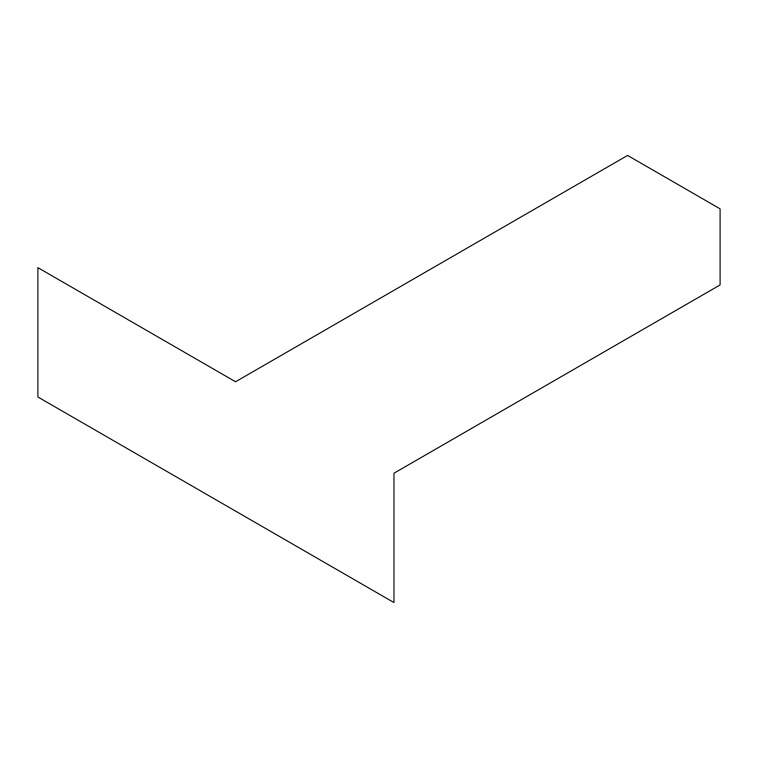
<?xml version="1.0" encoding="UTF-8"?>
<svg xmlns="http://www.w3.org/2000/svg" width="758" height="758" viewBox="0 0 758 758"><rect width="100%" height="100%" fill="white"/><g stroke="black" fill="none" stroke-linecap="round" stroke-linejoin="round"><path stroke-width="1.14" d="M627.586 155.437L235.567 381.767L37.9 267.65L37.9 396.993L393.971 602.563L393.971 473.229L720.1 284.932L720.1 208.848L627.586 155.437"/></g></svg>
